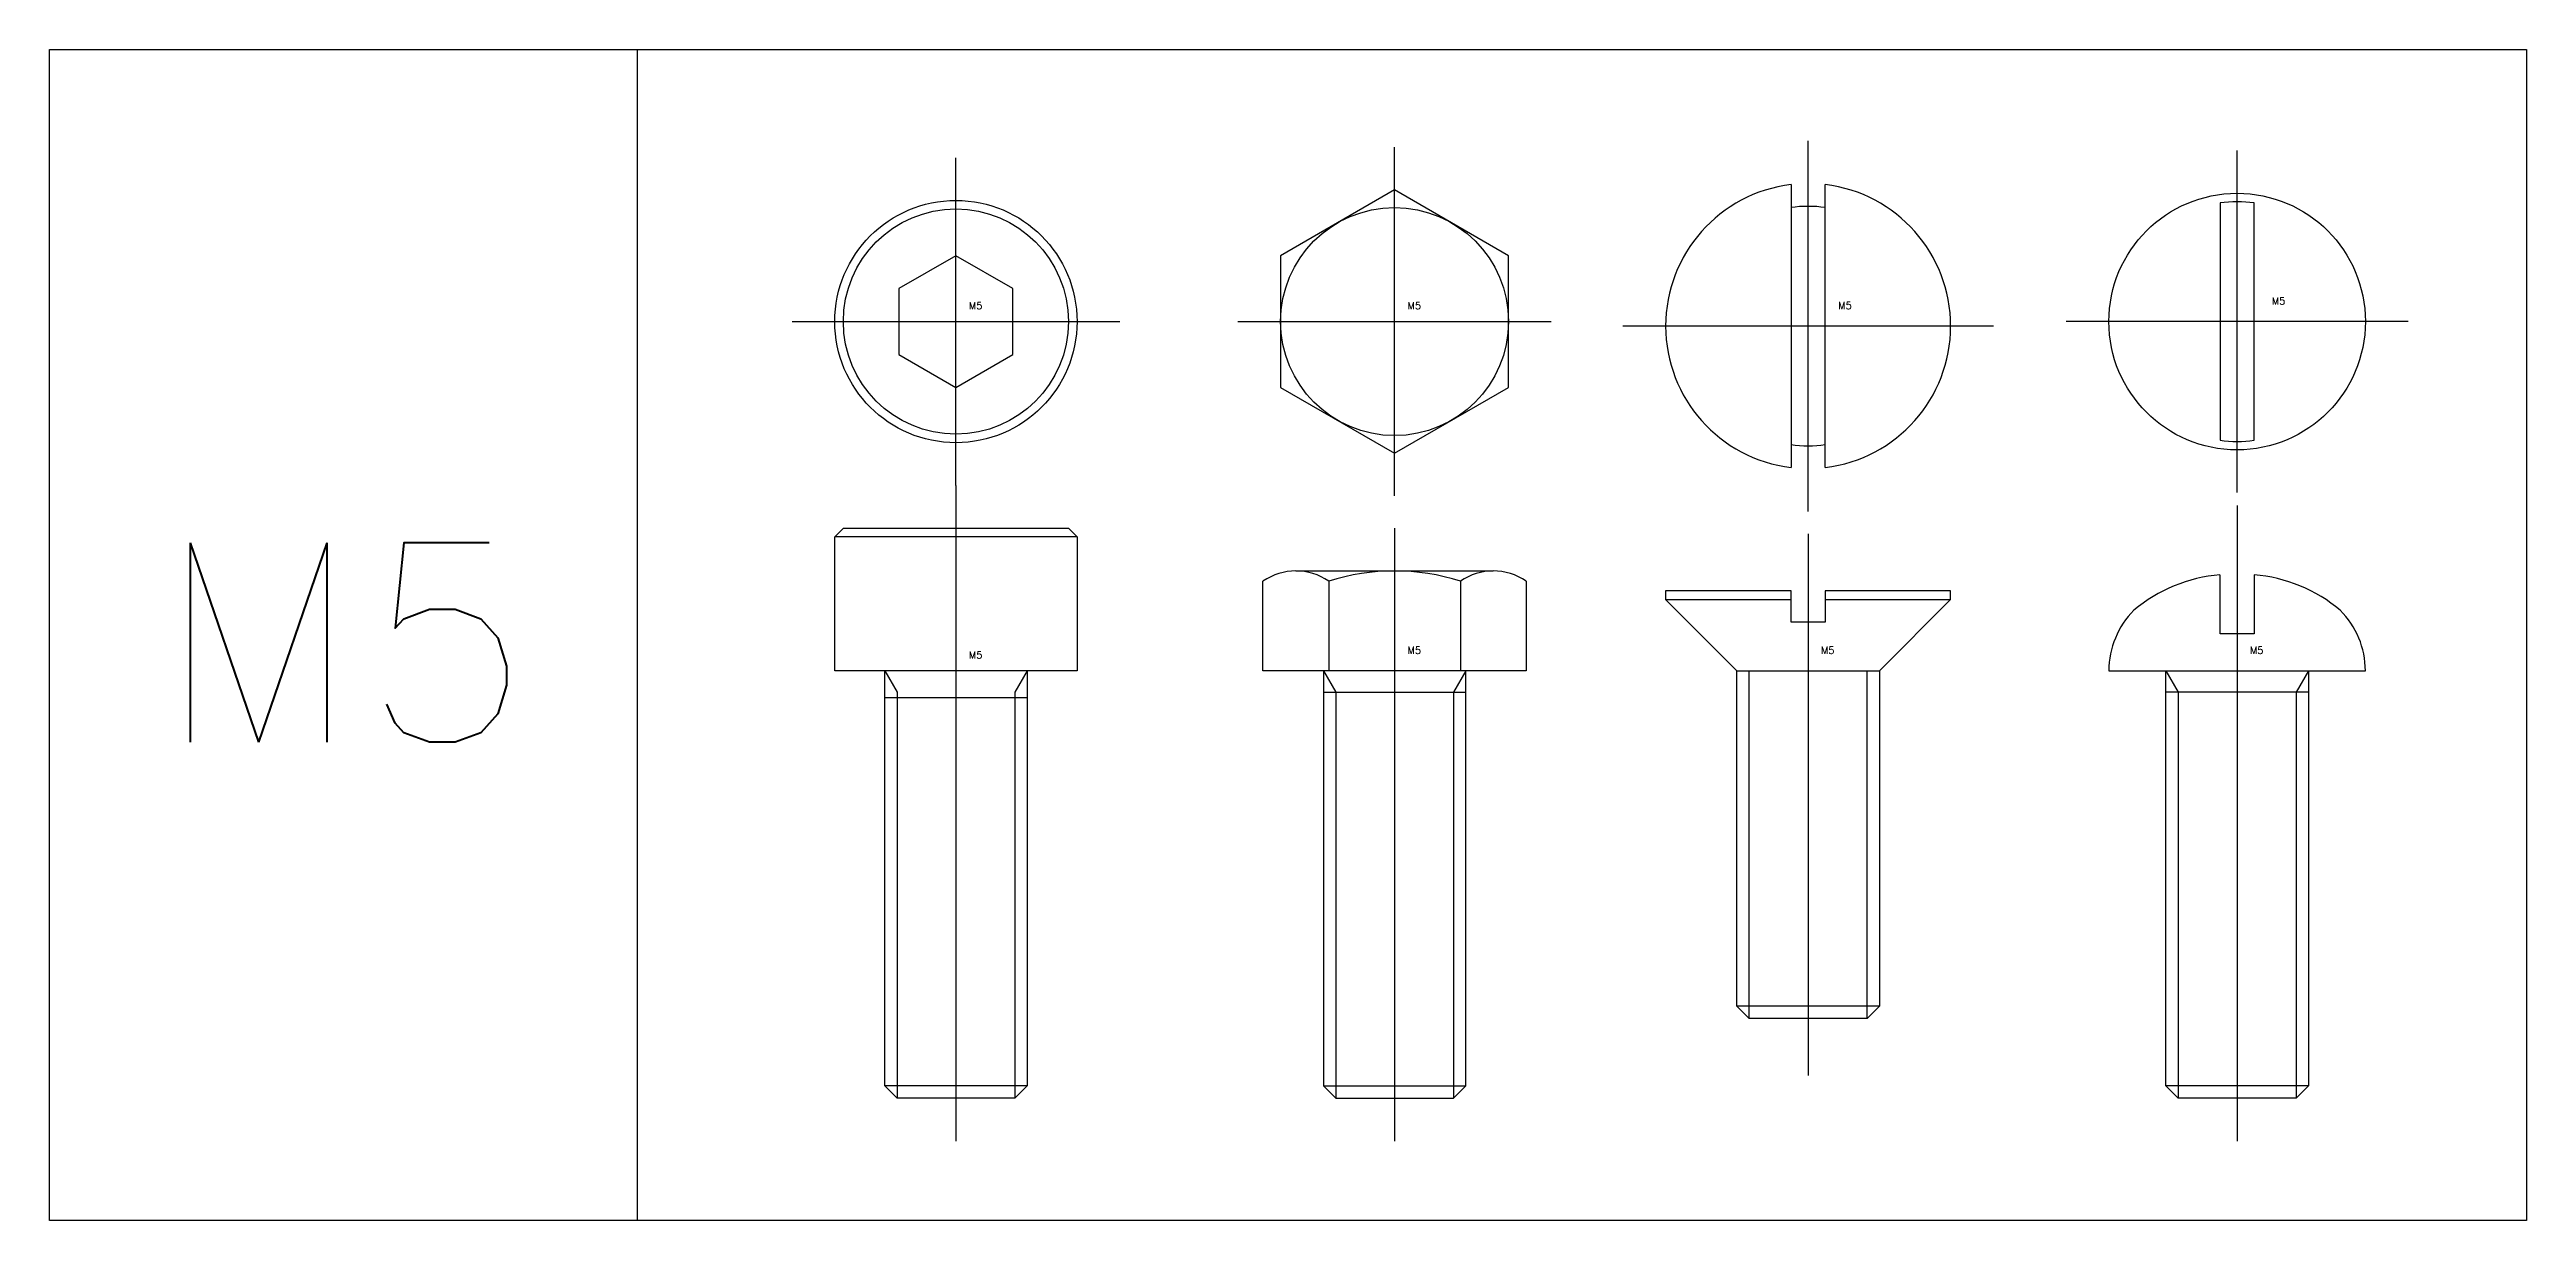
# Model space of a CAD drawing. Header units: millimetres. Extents: x 5559 to 5876, y 5929 to 6003.
# Drawn here: x 5743.4 to 5830.3, y 5948.1 to 5989.2 of the extents above; entities that cross this region are included whole.
import ezdxf

# ---------------------------------------------------------------- set-up
doc = ezdxf.new("R2010")
doc.units = ezdxf.units.MM
doc.linetypes.add('CENTER', pattern=[50.8, 31.75, -6.35, 6.35, -6.35])
doc.linetypes.add('HIDDEN', pattern=[9.525, 6.35, -3.175])
doc.layers.add('1', color=220, linetype='CENTER')
doc.layers.add('3', color=223, linetype='HIDDEN')
doc.styles.get("Standard").update_dxf_attribs({"font": 'romans.shx', "bigfont": 'whgtxt.shx'})

msp = doc.modelspace()

# ---------------------------------------------------------------- linework, layer by layer
at = {"color": 3}
msp.add_line((5764.02, 5989.155), (5764.02, 5948.076), dxfattribs=at)
for p, q in [((5804.516, 5984.418), (5804.516, 5974.49)), ((5805.716, 5974.49), (5805.716, 5984.418)), ((5819.568, 5983.772), (5819.568, 5975.45)), ((5820.768, 5975.45), (5820.768, 5983.772)), ((5775.211, 5981.919), (5773.211, 5980.767)), ((5777.211, 5980.767), (5775.211, 5981.919)), ((5773.211, 5980.767), (5773.211, 5978.455)), ((5777.211, 5978.455), (5777.211, 5980.767)), ((5773.211, 5978.455), (5775.211, 5977.303)), ((5775.211, 5977.303), (5777.211, 5978.455)), ((5770.961, 5972.061), (5771.261, 5972.361)), ((5779.461, 5972.061), (5770.961, 5972.061)), ((5770.961, 5967.361), (5770.961, 5972.061)), ((5771.261, 5972.361), (5779.161, 5972.361)), ((5779.161, 5972.361), (5779.461, 5972.061)), ((5779.461, 5972.061), (5779.461, 5967.361)), ((5785.985, 5967.361), (5785.985, 5970.504)), ((5787.14, 5970.861), (5794.068, 5970.861)), ((5788.295, 5970.504), (5788.295, 5967.361)), ((5792.913, 5970.504), (5792.913, 5967.361)), ((5795.223, 5970.504), (5795.223, 5967.361)), ((5819.568, 5968.661), (5819.568, 5970.728)), ((5820.768, 5970.728), (5820.768, 5968.661)), ((5800.116, 5970.161), (5800.116, 5969.861)), ((5804.516, 5970.161), (5800.116, 5970.161)), ((5800.116, 5969.861), (5802.616, 5967.361)), ((5800.116, 5969.861), (5804.516, 5969.861)), ((5804.516, 5969.061), (5804.516, 5970.161)), ((5805.716, 5970.161), (5805.716, 5969.061)), ((5810.116, 5970.161), (5805.716, 5970.161)), ((5805.716, 5969.861), (5810.116, 5969.861)), ((5807.616, 5967.361), (5810.116, 5969.861)), ((5810.116, 5969.861), (5810.116, 5970.161)), ((5805.716, 5969.061), (5804.516, 5969.061)), ((5820.768, 5968.661), (5819.568, 5968.661)), ((5779.461, 5967.361), (5770.961, 5967.361)), ((5772.711, 5952.794), (5772.711, 5967.361)), ((5777.711, 5967.361), (5777.711, 5952.794)), ((5795.223, 5967.361), (5785.985, 5967.361)), ((5788.104, 5967.361), (5788.104, 5952.794)), ((5793.104, 5952.794), (5793.104, 5967.361)), ((5802.616, 5967.361), (5807.616, 5967.361)), ((5802.616, 5955.594), (5802.616, 5967.361)), ((5807.616, 5967.361), (5807.616, 5955.594)), ((5815.668, 5967.361), (5824.668, 5967.361)), ((5817.668, 5952.794), (5817.668, 5967.361)), ((5822.668, 5967.361), (5822.668, 5952.794)), ((5777.711, 5966.411), (5772.711, 5966.411)), ((5788.104, 5966.611), (5793.104, 5966.611)), ((5822.668, 5966.611), (5817.668, 5966.611)), ((5803.049, 5955.161), (5802.616, 5955.594)), ((5807.616, 5955.594), (5802.616, 5955.594)), ((5807.616, 5955.594), (5807.183, 5955.161)), ((5807.183, 5955.161), (5803.049, 5955.161)), ((5773.144, 5952.361), (5772.711, 5952.794)), ((5777.711, 5952.794), (5772.711, 5952.794)), ((5777.278, 5952.361), (5773.144, 5952.361)), ((5777.711, 5952.794), (5777.278, 5952.361)), ((5788.104, 5952.794), (5788.537, 5952.361)), ((5788.104, 5952.794), (5793.104, 5952.794)), ((5788.537, 5952.361), (5792.671, 5952.361)), ((5792.671, 5952.361), (5793.104, 5952.794)), ((5822.668, 5952.794), (5817.668, 5952.794)), ((5818.101, 5952.361), (5817.668, 5952.794)), ((5822.235, 5952.361), (5818.101, 5952.361)), ((5822.668, 5952.794), (5822.235, 5952.361))]:
    msp.add_line(p, q)
msp.add_lwpolyline([(5743.406, 5989.155), (5830.321, 5989.155), (5830.321, 5948.076), (5743.406, 5948.076)], close=True, dxfattribs=at)
msp.add_lwpolyline([(5794.604, 5977.302), (5794.604, 5981.92), (5790.604, 5984.23), (5786.604, 5981.92), (5786.604, 5977.302), (5790.604, 5974.992), (5794.604, 5977.302)])
for centre, radius in [((5775.211, 5979.611), 4.25), ((5775.211, 5979.611), 3.95), ((5790.604, 5979.611), 4), ((5820.168, 5979.611), 4.5)]:
    msp.add_circle(centre, radius)
for centre, radius, start, end in [((5805.116, 5979.454), 5, 96.8921, 263.1079), ((5805.116, 5979.454), 5, 276.8921, 83.1079), ((5805.116, 5979.454), 4.2, 81.78679, 98.21321), ((5820.168, 5979.611), 4.204, 81.79407, 98.20593), ((5805.116, 5979.454), 4.2, 261.78679, 278.21321), ((5820.168, 5979.611), 4.204, 261.79407, 278.20593), ((5787.14, 5968.816), 2.045, 55.61575, 124.38425), ((5790.604, 5963.218), 7.643, 72.41205, 107.58795), ((5794.068, 5968.816), 2.045, 55.61575, 124.38425), ((5820.018, 5965.346), 5.4, 94.78694, 130.01219), ((5820.317, 5965.346), 5.4, 49.98781, 85.21306), ((5818.668, 5967.361), 3, 134.99945, 179.99922), ((5821.668, 5967.361), 3, 0.00078, 45.00055)]:
    msp.add_arc(centre, radius, start, end)
at = {"layer": '1', "ltscale": 5}
for p, q in [((5805.116, 5972.954), (5805.116, 5985.954)), ((5790.604, 5973.492), (5790.604, 5985.73)), ((5820.168, 5973.611), (5820.168, 5985.611)), ((5785.104, 5979.611), (5796.104, 5979.611)), ((5811.616, 5979.454), (5798.616, 5979.454)), ((5826.168, 5979.611), (5814.168, 5979.611)), ((5820.168, 5973.158), (5820.168, 5950.861)), ((5790.604, 5972.361), (5790.604, 5950.861)), ((5805.116, 5972.161), (5805.116, 5953.161))]:
    msp.add_line(p, q, dxfattribs=at)
at = {"layer": '1', "ltscale": 4}
for p, q in [((5775.211, 5973.861), (5775.211, 5985.361)), ((5769.461, 5979.611), (5780.961, 5979.611)), ((5775.211, 5973.861), (5775.211, 5950.861))]:
    msp.add_line(p, q, dxfattribs=at)
at = {"layer": '1', "linetype": 'ByBlock'}
for p, q in [((5772.711, 5967.361), (5773.144, 5966.611)), ((5777.711, 5967.361), (5777.278, 5966.611)), ((5788.104, 5967.361), (5788.537, 5966.611)), ((5793.104, 5967.361), (5792.671, 5966.611)), ((5803.049, 5955.161), (5803.049, 5967.361)), ((5807.183, 5955.161), (5807.183, 5967.361)), ((5817.668, 5967.361), (5818.101, 5966.611)), ((5822.668, 5967.361), (5822.235, 5966.611)), ((5773.144, 5966.611), (5773.144, 5952.361)), ((5777.278, 5966.611), (5777.278, 5952.361)), ((5788.537, 5966.611), (5788.537, 5952.361)), ((5792.671, 5966.611), (5792.671, 5952.361)), ((5818.101, 5966.611), (5818.101, 5952.361)), ((5822.235, 5966.611), (5822.235, 5952.361))]:
    msp.add_line(p, q, dxfattribs=at)

# ---------------------------------------------------------------- texts
msp.add_text('M5', height=7).set_placement((5747.136, 5964.854))
at = {"layer": '3'}
for p in [(5775.665, 5980.041), (5791.058, 5980.041), (5806.17, 5980.051), (5821.385, 5980.207), (5775.665, 5967.791), (5791.058, 5967.957), (5805.57, 5967.957), (5820.621, 5967.957)]:
    msp.add_text('M5', height=0.25, dxfattribs=at).set_placement(p)

doc.saveas('drawing.dxf')
